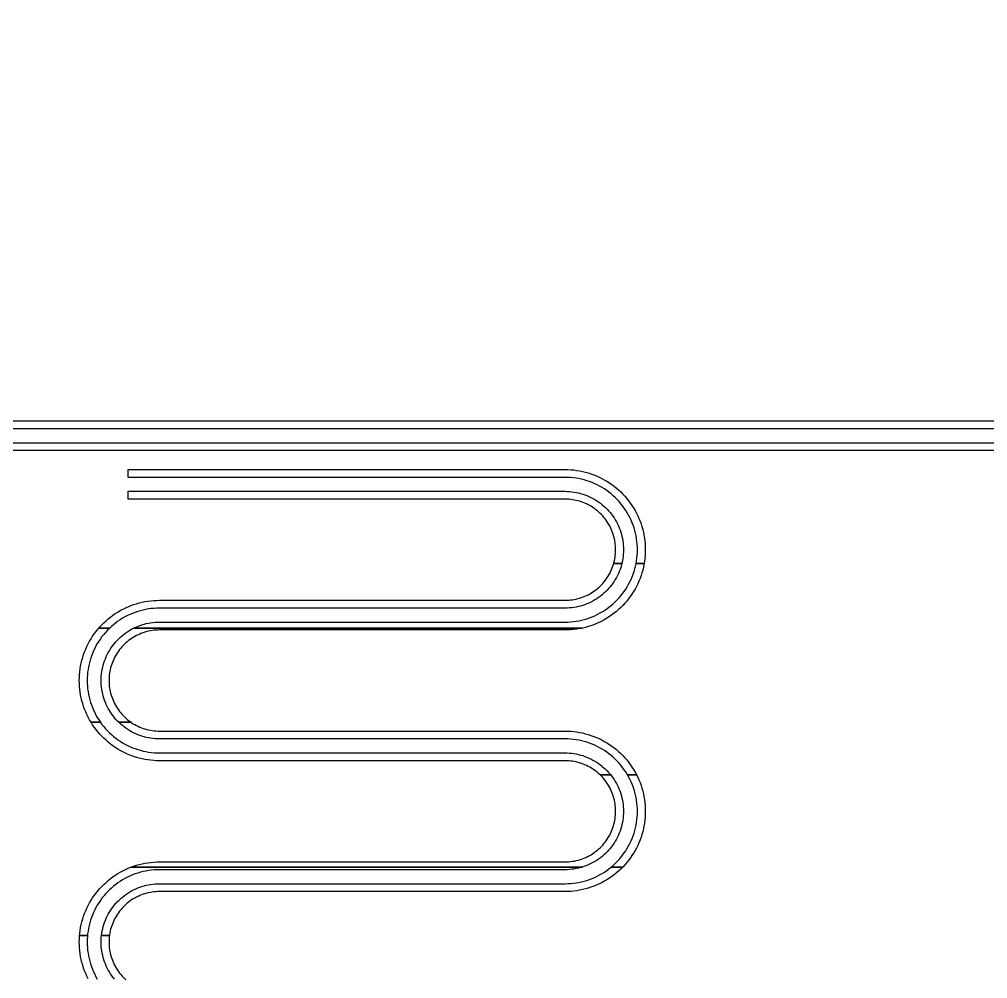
# Model space of a CAD drawing. Extents: x -4550 to 4550, y -4550 to 4550.
# Drawn here: x 2188 to 2928, y -415 to 318 of the extents above; entities that cross this region are included whole.
import ezdxf

# ---------------------------------------------------------------- set-up
doc = ezdxf.new("R2010")
doc.units = 0
doc.layers.add('L1D0', color=3, linetype='CONTINUOUS')

msp = doc.modelspace()

# ---------------------------------------------------------------- linework, layer by layer
at = {"layer": 'L1D0'}
for points in [[(-3100, 11.35), (3100, 11.35), (3200, 318.3), (3668.3, 318.3), (3668.3, -318.3), (3200, -318.3), (3100, -11.35), (-3100, -11.35)], [(-3100, -5.35), (3100, -5.35), (3200, -150), (3500, -150), (3500, 150), (3200, 150), (3100, 5.35), (-3100, 5.35)], [(2240.439, -415.252), (2239.451, -413.24), (2238.537, -411.194), (2237.698, -409.116), (2236.936, -407.009), (2236.251, -404.875), (2235.645, -402.717), (2235.118, -400.539), (2234.671, -398.343), (2234.304, -396.133), (2234.018, -393.91), (2233.814, -391.678), (2233.691, -389.441), (2233.65, -387.2), (2233.691, -384.959), (2233.814, -382.722), (2233.873, -382.079), (2239.897, -382.079), (2239.812, -382.963), (2239.691, -385.08), (2239.65, -387.2), (2239.691, -389.32), (2239.812, -391.437), (2240.015, -393.548), (2240.299, -395.649), (2240.662, -397.738), (2241.106, -399.812), (2241.629, -401.867), (2242.23, -403.9), (2242.908, -405.909), (2243.663, -407.891), (2244.493, -409.842), (2245.397, -411.76), (2246.374, -413.642), (2247.423, -415.485)], [(2260.553, -415.608), (2259.49, -414.268), (2258.479, -412.888), (2257.522, -411.47), (2256.62, -410.017), (2255.774, -408.53), (2254.986, -407.012), (2254.257, -405.465), (2253.587, -403.891), (2252.978, -402.292), (2252.431, -400.672), (2251.946, -399.031), (2251.524, -397.374), (2251.167, -395.701), (2250.873, -394.016), (2250.645, -392.321), (2250.481, -390.618), (2250.383, -388.91), (2250.35, -387.2), (2250.383, -385.49), (2250.481, -383.782), (2250.645, -382.079), (2256.697, -382.079), (2256.582, -382.973), (2256.453, -384.379), (2256.376, -385.788), (2256.35, -387.2), (2256.376, -388.612), (2256.453, -390.021), (2256.582, -391.427), (2256.762, -392.827), (2256.993, -394.22), (2257.275, -395.604), (2257.607, -396.976), (2257.989, -398.335), (2258.42, -399.679), (2258.9, -401.007), (2259.429, -402.316), (2260.004, -403.605), (2260.627, -404.872), (2261.295, -406.116), (2262.009, -407.334), (2262.766, -408.526), (2263.566, -409.689), (2264.409, -410.822), (2265.292, -411.923), (2266.215, -412.992), (2267.176, -414.026), (2268.174, -415.024), (2269.208, -415.985)]]:
    msp.add_lwpolyline(points, dxfattribs=at)
for points in [[(2659.338, -97.738), (2659.701, -95.649), (2659.985, -93.548), (2660.188, -91.437), (2660.309, -89.32), (2660.35, -87.2), (2660.309, -85.08), (2660.188, -82.963), (2659.985, -80.852), (2659.701, -78.751), (2659.338, -76.662), (2658.894, -74.588), (2658.371, -72.533), (2657.77, -70.5), (2657.092, -68.491), (2656.337, -66.509), (2655.507, -64.558), (2654.603, -62.64), (2653.626, -60.758), (2652.577, -58.915), (2651.459, -57.114), (2650.272, -55.356), (2649.019, -53.645), (2647.702, -51.984), (2646.322, -50.374), (2644.881, -48.819), (2643.381, -47.319), (2641.826, -45.878), (2640.216, -44.498), (2638.555, -43.181), (2636.844, -41.928), (2635.086, -40.741), (2633.285, -39.623), (2631.442, -38.574), (2629.56, -37.597), (2627.642, -36.693), (2625.691, -35.863), (2623.709, -35.108), (2621.7, -34.43), (2619.667, -33.829), (2617.612, -33.306), (2615.538, -32.862), (2613.449, -32.499), (2611.348, -32.215), (2609.237, -32.012), (2607.12, -31.891), (2605, -31.85), (2271, -31.85), (2271, -25.85), (2605, -25.85), (2607.241, -25.891), (2609.478, -26.014), (2611.71, -26.218), (2613.933, -26.504), (2616.143, -26.871), (2618.339, -27.318), (2620.517, -27.845), (2622.675, -28.451), (2624.809, -29.136), (2626.916, -29.898), (2628.994, -30.737), (2631.04, -31.651), (2633.052, -32.639), (2635.026, -33.7), (2636.96, -34.832), (2638.851, -36.034), (2640.697, -37.305), (2642.496, -38.642), (2644.244, -40.043), (2645.94, -41.508), (2647.581, -43.034), (2649.166, -44.619), (2650.692, -46.26), (2652.157, -47.956), (2653.558, -49.704), (2654.895, -51.503), (2656.166, -53.349), (2657.368, -55.24), (2658.5, -57.174), (2659.561, -59.148), (2660.549, -61.16), (2661.463, -63.206), (2662.302, -65.284), (2663.064, -67.391), (2663.749, -69.525), (2664.355, -71.683), (2664.882, -73.861), (2665.329, -76.057), (2665.696, -78.267), (2665.982, -80.49), (2666.186, -82.722), (2666.309, -84.959), (2666.35, -87.2), (2666.309, -89.441), (2666.186, -91.678), (2665.982, -93.91), (2665.696, -96.133), (2665.429, -97.738)], [(2642.179, -97.738), (2642.393, -96.976), (2642.725, -95.604), (2643.007, -94.22), (2643.238, -92.827), (2643.418, -91.427), (2643.547, -90.021), (2643.624, -88.612), (2643.65, -87.2), (2643.624, -85.788), (2643.547, -84.379), (2643.418, -82.973), (2643.238, -81.573), (2643.007, -80.18), (2642.725, -78.796), (2642.393, -77.424), (2642.011, -76.065), (2641.58, -74.721), (2641.1, -73.393), (2640.571, -72.084), (2639.996, -70.795), (2639.373, -69.528), (2638.705, -68.284), (2637.991, -67.066), (2637.234, -65.874), (2636.434, -64.711), (2635.591, -63.578), (2634.708, -62.477), (2633.785, -61.408), (2632.824, -60.374), (2631.826, -59.376), (2630.792, -58.415), (2629.723, -57.492), (2628.622, -56.609), (2627.489, -55.766), (2626.326, -54.966), (2625.134, -54.209), (2623.916, -53.495), (2622.672, -52.827), (2621.405, -52.204), (2620.116, -51.629), (2618.807, -51.1), (2617.479, -50.62), (2616.135, -50.189), (2614.776, -49.807), (2613.404, -49.475), (2612.02, -49.193), (2610.627, -48.962), (2609.227, -48.782), (2607.821, -48.653), (2606.412, -48.576), (2605, -48.55), (2271, -48.55), (2271, -42.55), (2605, -42.55), (2606.71, -42.583), (2608.418, -42.681), (2610.121, -42.845), (2611.816, -43.073), (2613.501, -43.367), (2615.174, -43.724), (2616.831, -44.146), (2618.472, -44.631), (2620.092, -45.178), (2621.691, -45.787), (2623.265, -46.457), (2624.812, -47.186), (2626.33, -47.974), (2627.817, -48.82), (2629.27, -49.722), (2630.688, -50.679), (2632.068, -51.69), (2633.408, -52.753), (2634.707, -53.866), (2635.962, -55.029), (2637.171, -56.238), (2638.334, -57.493), (2639.447, -58.792), (2640.51, -60.132), (2641.521, -61.512), (2642.478, -62.93), (2643.38, -64.383), (2644.226, -65.87), (2645.014, -67.388), (2645.743, -68.935), (2646.413, -70.509), (2647.022, -72.108), (2647.569, -73.728), (2648.054, -75.369), (2648.476, -77.026), (2648.833, -78.699), (2649.127, -80.384), (2649.355, -82.079), (2649.519, -83.782), (2649.617, -85.49), (2649.65, -87.2), (2649.617, -88.91), (2649.519, -90.618), (2649.355, -92.321), (2649.127, -94.016), (2648.833, -95.701), (2648.476, -97.374), (2648.383, -97.738)], [(2248.598, -147.082), (2249.308, -146.26), (2250.834, -144.619), (2252.419, -143.034), (2254.06, -141.508), (2255.756, -140.043), (2257.504, -138.642), (2259.303, -137.305), (2261.149, -136.034), (2263.04, -134.832), (2264.974, -133.7), (2266.948, -132.639), (2268.225, -132.012), (2268.96, -131.651), (2271.006, -130.737), (2273.084, -129.898), (2275.191, -129.136), (2277.325, -128.451), (2279.483, -127.845), (2281.661, -127.318), (2283.857, -126.871), (2286.067, -126.504), (2288.29, -126.218), (2290.522, -126.014), (2292.759, -125.891), (2295, -125.85), (2605, -125.85), (2606.412, -125.824), (2607.821, -125.747), (2609.227, -125.618), (2610.627, -125.438), (2612.02, -125.207), (2613.404, -124.925), (2614.776, -124.593), (2616.135, -124.211), (2617.479, -123.78), (2618.807, -123.3), (2620.116, -122.771), (2621.405, -122.196), (2622.672, -121.573), (2623.916, -120.905), (2625.134, -120.191), (2626.326, -119.434), (2627.489, -118.634), (2628.622, -117.791), (2629.723, -116.908), (2630.792, -115.985), (2631.826, -115.024), (2632.824, -114.026), (2633.785, -112.992), (2634.708, -111.923), (2635.591, -110.822), (2636.434, -109.689), (2637.234, -108.526), (2637.991, -107.334), (2638.705, -106.116), (2639.373, -104.872), (2639.996, -103.605), (2640.571, -102.316), (2641.1, -101.007), (2641.58, -99.679), (2642.011, -98.335), (2642.179, -97.738), (2648.383, -97.738), (2648.054, -99.031), (2647.569, -100.672), (2647.022, -102.292), (2646.413, -103.891), (2645.743, -105.465), (2645.014, -107.012), (2644.226, -108.53), (2643.38, -110.017), (2642.478, -111.47), (2641.521, -112.888), (2640.51, -114.268), (2639.447, -115.608), (2638.334, -116.907), (2637.171, -118.162), (2635.962, -119.371), (2634.707, -120.534), (2633.408, -121.647), (2632.068, -122.71), (2630.688, -123.721), (2629.27, -124.678), (2627.817, -125.58), (2626.33, -126.426), (2624.812, -127.214), (2623.265, -127.943), (2621.691, -128.613), (2620.092, -129.222), (2618.472, -129.769), (2616.831, -130.254), (2615.174, -130.676), (2613.501, -131.033), (2611.816, -131.327), (2610.121, -131.555), (2608.418, -131.719), (2606.71, -131.817), (2605, -131.85), (2295, -131.85), (2292.88, -131.891), (2290.763, -132.012), (2288.652, -132.215), (2286.551, -132.499), (2284.462, -132.862), (2282.388, -133.306), (2280.333, -133.829), (2278.3, -134.43), (2276.291, -135.108), (2274.309, -135.863), (2272.358, -136.693), (2270.44, -137.597), (2268.558, -138.574), (2266.715, -139.623), (2264.914, -140.741), (2263.156, -141.928), (2262.528, -142.388), (2261.445, -143.181), (2259.784, -144.498), (2258.174, -145.878), (2256.875, -147.082)], [(2275.409, -147.082), (2276.735, -146.457), (2278.309, -145.787), (2279.908, -145.178), (2281.528, -144.631), (2283.169, -144.146), (2284.826, -143.724), (2286.499, -143.367), (2288.184, -143.073), (2289.879, -142.845), (2291.582, -142.681), (2293.29, -142.583), (2295, -142.55), (2605, -142.55), (2607.12, -142.509), (2609.237, -142.388), (2611.348, -142.185), (2613.449, -141.901), (2615.538, -141.538), (2617.612, -141.094), (2619.667, -140.571), (2621.7, -139.97), (2623.709, -139.292), (2625.691, -138.537), (2627.642, -137.707), (2629.56, -136.803), (2631.442, -135.826), (2633.285, -134.777), (2635.086, -133.659), (2636.844, -132.472), (2638.555, -131.219), (2640.216, -129.902), (2641.826, -128.522), (2643.381, -127.081), (2644.881, -125.581), (2646.322, -124.026), (2647.702, -122.416), (2649.019, -120.755), (2650.272, -119.044), (2651.459, -117.286), (2652.577, -115.485), (2653.626, -113.642), (2654.603, -111.76), (2655.507, -109.842), (2656.337, -107.891), (2657.092, -105.909), (2657.77, -103.9), (2658.371, -101.867), (2658.894, -99.812), (2659.338, -97.738), (2665.429, -97.738), (2665.329, -98.343), (2664.882, -100.539), (2664.355, -102.717), (2663.749, -104.875), (2663.064, -107.009), (2662.302, -109.116), (2661.463, -111.194), (2660.549, -113.24), (2659.561, -115.252), (2658.5, -117.226), (2657.368, -119.16), (2656.166, -121.051), (2654.895, -122.897), (2653.558, -124.696), (2652.157, -126.444), (2650.692, -128.14), (2649.166, -129.781), (2647.581, -131.366), (2645.94, -132.892), (2644.244, -134.357), (2642.496, -135.758), (2640.697, -137.095), (2638.851, -138.366), (2636.96, -139.568), (2635.026, -140.7), (2633.052, -141.761), (2631.04, -142.749), (2628.994, -143.663), (2626.916, -144.502), (2624.809, -145.264), (2622.675, -145.949), (2620.517, -146.555), (2618.339, -147.082)], [(2242.632, -219.16), (2241.5, -217.226), (2240.439, -215.252), (2239.451, -213.24), (2238.537, -211.194), (2237.698, -209.116), (2236.936, -207.009), (2236.251, -204.875), (2235.645, -202.717), (2235.118, -200.539), (2234.671, -198.343), (2234.304, -196.133), (2234.018, -193.91), (2233.814, -191.678), (2233.691, -189.441), (2233.65, -187.2), (2233.691, -184.959), (2233.814, -182.722), (2234.018, -180.49), (2234.304, -178.267), (2234.671, -176.057), (2235.118, -173.861), (2235.645, -171.683), (2236.251, -169.525), (2236.936, -167.391), (2237.698, -165.284), (2238.537, -163.206), (2239.451, -161.16), (2240.439, -159.148), (2241.5, -157.174), (2242.632, -155.24), (2243.834, -153.349), (2245.105, -151.503), (2246.442, -149.704), (2247.843, -147.956), (2248.598, -147.082), (2256.875, -147.082), (2256.619, -147.319), (2255.119, -148.819), (2253.678, -150.374), (2252.298, -151.984), (2250.981, -153.645), (2249.728, -155.356), (2248.541, -157.114), (2247.423, -158.915), (2246.374, -160.758), (2245.397, -162.64), (2244.493, -164.558), (2243.663, -166.509), (2242.908, -168.491), (2242.23, -170.5), (2241.629, -172.533), (2241.106, -174.588), (2240.662, -176.662), (2240.299, -178.751), (2240.015, -180.852), (2239.812, -182.963), (2239.691, -185.08), (2239.65, -187.2), (2239.691, -189.32), (2239.812, -191.437), (2240.015, -193.548), (2240.299, -195.649), (2240.662, -197.738), (2241.106, -199.812), (2241.629, -201.867), (2242.23, -203.9), (2242.908, -205.909), (2243.663, -207.891), (2244.493, -209.842), (2245.397, -211.76), (2246.374, -213.642), (2247.423, -215.485), (2248.541, -217.286), (2249.728, -219.044), (2249.813, -219.16)], [(2263.827, -219.16), (2262.829, -218.162), (2261.666, -216.907), (2260.553, -215.608), (2259.49, -214.268), (2258.479, -212.888), (2257.522, -211.47), (2256.62, -210.017), (2255.774, -208.53), (2254.986, -207.012), (2254.257, -205.465), (2253.587, -203.891), (2252.978, -202.292), (2252.431, -200.672), (2251.946, -199.031), (2251.524, -197.374), (2251.167, -195.701), (2250.873, -194.016), (2250.645, -192.321), (2250.481, -190.618), (2250.383, -188.91), (2250.35, -187.2), (2250.383, -185.49), (2250.481, -183.782), (2250.645, -182.079), (2250.873, -180.384), (2251.167, -178.699), (2251.524, -177.026), (2251.946, -175.369), (2252.431, -173.728), (2252.978, -172.108), (2253.587, -170.509), (2254.257, -168.935), (2254.986, -167.388), (2255.774, -165.87), (2256.62, -164.383), (2257.522, -162.93), (2258.479, -161.512), (2259.49, -160.132), (2260.553, -158.792), (2261.666, -157.493), (2262.829, -156.238), (2264.038, -155.029), (2265.293, -153.866), (2266.592, -152.753), (2267.932, -151.69), (2269.312, -150.679), (2270.73, -149.722), (2272.183, -148.82), (2273.67, -147.974), (2275.188, -147.186), (2275.409, -147.082), (2618.339, -147.082), (2616.143, -147.529), (2613.933, -147.896), (2611.71, -148.182), (2609.478, -148.386), (2607.241, -148.509), (2605, -148.55), (2295, -148.55), (2293.588, -148.576), (2292.179, -148.653), (2290.773, -148.782), (2289.373, -148.962), (2287.98, -149.193), (2286.596, -149.475), (2285.224, -149.807), (2283.865, -150.189), (2282.521, -150.62), (2281.193, -151.1), (2279.884, -151.629), (2278.595, -152.204), (2277.328, -152.827), (2276.084, -153.495), (2274.866, -154.209), (2273.674, -154.966), (2272.511, -155.766), (2271.378, -156.609), (2270.277, -157.492), (2269.208, -158.415), (2268.174, -159.376), (2267.176, -160.374), (2266.215, -161.408), (2265.292, -162.477), (2264.409, -163.578), (2263.566, -164.711), (2262.766, -165.874), (2262.009, -167.066), (2261.295, -168.284), (2260.627, -169.528), (2260.004, -170.795), (2259.429, -172.084), (2258.9, -173.393), (2258.42, -174.721), (2257.989, -176.065), (2257.607, -177.424), (2257.275, -178.796), (2256.993, -180.18), (2256.762, -181.573), (2256.582, -182.973), (2256.453, -184.379), (2256.376, -185.788), (2256.35, -187.2), (2256.376, -188.612), (2256.453, -190.021), (2256.582, -191.427), (2256.762, -192.827), (2256.993, -194.22), (2257.275, -195.604), (2257.607, -196.976), (2257.989, -198.335), (2258.42, -199.679), (2258.9, -201.007), (2259.429, -202.316), (2260.004, -203.605), (2260.627, -204.872), (2261.295, -206.116), (2262.009, -207.334), (2262.766, -208.526), (2263.566, -209.689), (2264.409, -210.822), (2265.292, -211.923), (2266.215, -212.992), (2267.176, -214.026), (2268.174, -215.024), (2269.208, -215.985), (2270.277, -216.908), (2271.378, -217.791), (2272.511, -218.634), (2273.276, -219.16)], [(2631.826, -259.376), (2630.792, -258.415), (2629.723, -257.492), (2628.622, -256.609), (2627.489, -255.766), (2626.326, -254.966), (2625.134, -254.209), (2623.916, -253.495), (2622.672, -252.827), (2621.405, -252.204), (2620.116, -251.629), (2618.807, -251.1), (2617.479, -250.62), (2616.135, -250.189), (2614.776, -249.807), (2613.404, -249.475), (2612.02, -249.193), (2610.627, -248.962), (2609.227, -248.782), (2607.821, -248.653), (2606.412, -248.576), (2605, -248.55), (2295, -248.55), (2292.759, -248.509), (2290.522, -248.386), (2288.29, -248.182), (2286.067, -247.896), (2283.857, -247.529), (2281.661, -247.082), (2279.483, -246.555), (2277.325, -245.949), (2275.191, -245.264), (2273.084, -244.502), (2271.006, -243.663), (2268.96, -242.749), (2266.948, -241.761), (2264.974, -240.7), (2263.04, -239.568), (2261.149, -238.366), (2259.303, -237.095), (2257.504, -235.758), (2255.756, -234.357), (2254.06, -232.892), (2252.419, -231.366), (2250.834, -229.781), (2249.308, -228.14), (2247.843, -226.444), (2246.442, -224.696), (2245.105, -222.897), (2243.834, -221.051), (2242.632, -219.16), (2249.813, -219.16), (2250.981, -220.755), (2252.298, -222.416), (2253.678, -224.026), (2255.119, -225.581), (2256.619, -227.081), (2258.174, -228.522), (2259.784, -229.902), (2261.445, -231.219), (2263.156, -232.472), (2264.914, -233.659), (2266.715, -234.777), (2268.558, -235.826), (2270.44, -236.803), (2272.358, -237.707), (2274.309, -238.537), (2276.291, -239.292), (2278.3, -239.97), (2280.333, -240.571), (2282.388, -241.094), (2284.462, -241.538), (2286.551, -241.901), (2288.652, -242.185), (2290.763, -242.388), (2292.88, -242.509), (2295, -242.55), (2605, -242.55), (2606.71, -242.583), (2608.418, -242.681), (2610.121, -242.845), (2611.816, -243.073), (2613.501, -243.367), (2615.174, -243.724), (2616.831, -244.146), (2618.472, -244.631), (2620.092, -245.178), (2621.691, -245.787), (2623.265, -246.457), (2624.812, -247.186), (2626.33, -247.974), (2627.817, -248.82), (2629.27, -249.722), (2630.688, -250.679), (2632.068, -251.69), (2633.408, -252.753), (2633.494, -252.827), (2634.707, -253.866), (2635.962, -255.029), (2637.171, -256.238), (2638.334, -257.493), (2639.447, -258.792), (2639.91, -259.376)], [(2652.839, -259.376), (2652.577, -258.915), (2651.459, -257.114), (2650.272, -255.356), (2649.019, -253.645), (2647.702, -251.984), (2646.322, -250.374), (2644.881, -248.819), (2643.381, -247.319), (2642.451, -246.457), (2641.826, -245.878), (2640.216, -244.498), (2638.555, -243.181), (2636.844, -241.928), (2635.086, -240.741), (2633.285, -239.623), (2631.442, -238.574), (2629.56, -237.597), (2627.642, -236.693), (2625.691, -235.863), (2623.709, -235.108), (2621.7, -234.43), (2619.667, -233.829), (2617.612, -233.306), (2615.538, -232.862), (2613.449, -232.499), (2611.348, -232.215), (2609.237, -232.012), (2607.12, -231.891), (2605, -231.85), (2295, -231.85), (2293.29, -231.817), (2291.582, -231.719), (2289.879, -231.555), (2288.184, -231.327), (2286.499, -231.033), (2284.826, -230.676), (2283.169, -230.254), (2281.528, -229.769), (2279.908, -229.222), (2278.309, -228.613), (2276.735, -227.943), (2275.188, -227.214), (2273.67, -226.426), (2272.183, -225.58), (2270.73, -224.678), (2269.312, -223.721), (2267.932, -222.71), (2266.592, -221.647), (2265.293, -220.534), (2264.038, -219.371), (2263.827, -219.16), (2273.276, -219.16), (2273.674, -219.434), (2274.866, -220.191), (2276.084, -220.905), (2277.328, -221.573), (2278.595, -222.196), (2279.884, -222.771), (2281.193, -223.3), (2282.521, -223.78), (2283.865, -224.211), (2285.224, -224.593), (2286.596, -224.925), (2287.98, -225.207), (2289.373, -225.438), (2290.773, -225.618), (2292.179, -225.747), (2293.588, -225.824), (2295, -225.85), (2605, -225.85), (2607.241, -225.891), (2609.478, -226.014), (2611.71, -226.218), (2613.933, -226.504), (2616.143, -226.871), (2618.339, -227.318), (2620.517, -227.845), (2622.675, -228.451), (2624.809, -229.136), (2626.916, -229.898), (2628.994, -230.737), (2631.04, -231.651), (2633.052, -232.639), (2635.026, -233.7), (2636.96, -234.832), (2638.851, -236.034), (2640.697, -237.305), (2642.496, -238.642), (2644.244, -240.043), (2645.94, -241.508), (2647.581, -243.034), (2649.166, -244.619), (2650.692, -246.26), (2652.157, -247.956), (2653.558, -249.704), (2654.895, -251.503), (2656.166, -253.349), (2657.368, -255.24), (2658.5, -257.174), (2659.561, -259.148), (2659.673, -259.376)], [(2273.074, -329.902), (2273.084, -329.898), (2275.191, -329.136), (2277.325, -328.451), (2279.483, -327.845), (2281.661, -327.318), (2283.857, -326.871), (2286.067, -326.504), (2288.29, -326.218), (2290.522, -326.014), (2292.759, -325.891), (2295, -325.85), (2605, -325.85), (2606.412, -325.824), (2607.821, -325.747), (2609.227, -325.618), (2610.627, -325.438), (2612.02, -325.207), (2613.404, -324.925), (2614.776, -324.593), (2616.135, -324.211), (2617.479, -323.78), (2618.807, -323.3), (2620.116, -322.771), (2621.405, -322.196), (2622.672, -321.573), (2623.916, -320.905), (2625.134, -320.191), (2626.326, -319.434), (2627.489, -318.634), (2628.622, -317.791), (2629.723, -316.908), (2630.792, -315.985), (2631.826, -315.024), (2632.824, -314.026), (2633.785, -312.992), (2634.708, -311.923), (2635.591, -310.822), (2636.434, -309.689), (2637.234, -308.526), (2637.991, -307.334), (2638.705, -306.116), (2639.373, -304.872), (2639.996, -303.605), (2640.571, -302.316), (2641.1, -301.007), (2641.58, -299.679), (2642.011, -298.335), (2642.393, -296.976), (2642.725, -295.604), (2643.007, -294.22), (2643.238, -292.827), (2643.418, -291.427), (2643.547, -290.021), (2643.624, -288.612), (2643.65, -287.2), (2643.624, -285.788), (2643.547, -284.379), (2643.418, -282.973), (2643.238, -281.573), (2643.007, -280.18), (2642.725, -278.796), (2642.393, -277.424), (2642.011, -276.065), (2641.58, -274.721), (2641.1, -273.393), (2640.571, -272.084), (2639.996, -270.795), (2639.373, -269.528), (2638.705, -268.284), (2637.991, -267.066), (2637.234, -265.874), (2636.434, -264.711), (2635.591, -263.578), (2634.708, -262.477), (2633.785, -261.408), (2632.824, -260.374), (2631.826, -259.376), (2639.91, -259.376), (2640.51, -260.132), (2641.521, -261.512), (2642.478, -262.93), (2643.38, -264.383), (2644.226, -265.87), (2645.014, -267.388), (2645.743, -268.935), (2646.413, -270.509), (2647.022, -272.108), (2647.569, -273.728), (2648.054, -275.369), (2648.476, -277.026), (2648.833, -278.699), (2649.127, -280.384), (2649.355, -282.079), (2649.519, -283.782), (2649.617, -285.49), (2649.65, -287.2), (2649.617, -288.91), (2649.519, -290.618), (2649.355, -292.321), (2649.127, -294.016), (2648.833, -295.701), (2648.476, -297.374), (2648.054, -299.031), (2647.569, -300.672), (2647.022, -302.292), (2646.413, -303.891), (2645.743, -305.465), (2645.014, -307.012), (2644.226, -308.53), (2643.38, -310.017), (2642.478, -311.47), (2641.521, -312.888), (2640.51, -314.268), (2639.447, -315.608), (2638.334, -316.907), (2637.171, -318.162), (2635.962, -319.371), (2634.707, -320.534), (2633.408, -321.647), (2632.068, -322.71), (2630.688, -323.721), (2629.27, -324.678), (2627.817, -325.58), (2626.33, -326.426), (2624.812, -327.214), (2623.265, -327.943), (2621.691, -328.613), (2620.092, -329.222), (2618.472, -329.769), (2618.022, -329.902)], [(2640.216, -329.902), (2641.826, -328.522), (2643.381, -327.081), (2644.881, -325.581), (2646.322, -324.026), (2647.702, -322.416), (2649.019, -320.755), (2650.272, -319.044), (2651.459, -317.286), (2652.577, -315.485), (2653.626, -313.642), (2654.603, -311.76), (2655.507, -309.842), (2656.337, -307.891), (2657.092, -305.909), (2657.77, -303.9), (2658.371, -301.867), (2658.894, -299.812), (2659.338, -297.738), (2659.701, -295.649), (2659.985, -293.548), (2660.188, -291.437), (2660.309, -289.32), (2660.35, -287.2), (2660.309, -285.08), (2660.188, -282.963), (2659.985, -280.852), (2659.701, -278.751), (2659.338, -276.662), (2658.894, -274.588), (2658.371, -272.533), (2657.77, -270.5), (2657.092, -268.491), (2656.337, -266.509), (2655.507, -264.558), (2654.603, -262.64), (2653.626, -260.758), (2652.839, -259.376), (2659.673, -259.376), (2660.549, -261.16), (2661.463, -263.206), (2662.302, -265.284), (2663.064, -267.391), (2663.749, -269.525), (2664.355, -271.683), (2664.882, -273.861), (2665.329, -276.057), (2665.696, -278.267), (2665.982, -280.49), (2666.186, -282.722), (2666.309, -284.959), (2666.35, -287.2), (2666.309, -289.441), (2666.186, -291.678), (2665.982, -293.91), (2665.696, -296.133), (2665.329, -298.343), (2664.882, -300.539), (2664.355, -302.717), (2663.749, -304.875), (2663.064, -307.009), (2662.302, -309.116), (2661.463, -311.194), (2660.549, -313.24), (2659.561, -315.252), (2658.5, -317.226), (2657.368, -319.16), (2656.166, -321.051), (2654.895, -322.897), (2653.558, -324.696), (2652.157, -326.444), (2650.692, -328.14), (2649.166, -329.781), (2649.045, -329.902)], [(2233.873, -382.079), (2234.018, -380.49), (2234.304, -378.267), (2234.671, -376.057), (2235.118, -373.861), (2235.645, -371.683), (2236.251, -369.525), (2236.936, -367.391), (2237.698, -365.284), (2238.537, -363.206), (2239.451, -361.16), (2240.439, -359.148), (2241.5, -357.174), (2242.632, -355.24), (2243.834, -353.349), (2245.105, -351.503), (2246.442, -349.704), (2247.843, -347.956), (2249.308, -346.26), (2250.834, -344.619), (2252.419, -343.034), (2254.06, -341.508), (2255.756, -340.043), (2257.504, -338.642), (2259.303, -337.305), (2261.149, -336.034), (2263.04, -334.832), (2264.974, -333.7), (2266.948, -332.639), (2268.96, -331.651), (2271.006, -330.737), (2273.074, -329.902), (2618.022, -329.902), (2616.831, -330.254), (2615.174, -330.676), (2613.501, -331.033), (2611.816, -331.327), (2610.121, -331.555), (2608.418, -331.719), (2606.71, -331.817), (2605, -331.85), (2295, -331.85), (2292.88, -331.891), (2290.763, -332.012), (2288.652, -332.215), (2286.551, -332.499), (2284.462, -332.862), (2282.388, -333.306), (2280.333, -333.829), (2278.3, -334.43), (2276.291, -335.108), (2274.309, -335.863), (2272.358, -336.693), (2270.44, -337.597), (2268.558, -338.574), (2266.715, -339.623), (2264.914, -340.741), (2263.156, -341.928), (2261.445, -343.181), (2259.784, -344.498), (2258.174, -345.878), (2256.619, -347.319), (2255.119, -348.819), (2253.678, -350.374), (2252.71, -351.503), (2252.298, -351.984), (2250.981, -353.645), (2249.728, -355.356), (2248.541, -357.114), (2247.423, -358.915), (2246.374, -360.758), (2245.397, -362.64), (2244.493, -364.558), (2243.663, -366.509), (2242.908, -368.491), (2242.23, -370.5), (2241.629, -372.533), (2241.106, -374.588), (2240.662, -376.662), (2240.299, -378.751), (2240.015, -380.852), (2239.897, -382.079)], [(2250.645, -382.079), (2250.873, -380.384), (2251.167, -378.699), (2251.524, -377.026), (2251.946, -375.369), (2252.431, -373.728), (2252.978, -372.108), (2253.587, -370.509), (2254.257, -368.935), (2254.986, -367.388), (2255.774, -365.87), (2256.62, -364.383), (2257.522, -362.93), (2258.479, -361.512), (2259.49, -360.132), (2260.553, -358.792), (2261.666, -357.493), (2262.017, -357.114), (2262.829, -356.238), (2264.038, -355.029), (2265.293, -353.866), (2266.592, -352.753), (2267.932, -351.69), (2269.312, -350.679), (2270.73, -349.722), (2272.183, -348.82), (2273.67, -347.974), (2275.188, -347.186), (2276.735, -346.457), (2278.309, -345.787), (2279.908, -345.178), (2281.528, -344.631), (2283.169, -344.146), (2284.826, -343.724), (2286.499, -343.367), (2288.184, -343.073), (2289.879, -342.845), (2291.582, -342.681), (2293.29, -342.583), (2295, -342.55), (2605, -342.55), (2607.12, -342.509), (2609.237, -342.388), (2611.348, -342.185), (2613.449, -341.901), (2615.538, -341.538), (2617.612, -341.094), (2619.667, -340.571), (2621.7, -339.97), (2623.709, -339.292), (2625.691, -338.537), (2627.642, -337.707), (2629.56, -336.803), (2631.442, -335.826), (2633.285, -334.777), (2635.086, -333.659), (2636.844, -332.472), (2638.555, -331.219), (2640.216, -329.902), (2649.045, -329.902), (2647.581, -331.366), (2645.94, -332.892), (2644.244, -334.357), (2642.496, -335.758), (2640.697, -337.095), (2638.851, -338.366), (2636.96, -339.568), (2635.026, -340.7), (2633.052, -341.761), (2631.04, -342.749), (2628.994, -343.663), (2626.916, -344.502), (2624.809, -345.264), (2622.675, -345.949), (2620.517, -346.555), (2618.339, -347.082), (2616.143, -347.529), (2613.933, -347.896), (2611.71, -348.182), (2609.478, -348.386), (2607.241, -348.509), (2605, -348.55), (2295, -348.55), (2293.588, -348.576), (2292.179, -348.653), (2290.773, -348.782), (2289.373, -348.962), (2287.98, -349.193), (2286.596, -349.475), (2285.224, -349.807), (2283.865, -350.189), (2282.521, -350.62), (2281.193, -351.1), (2279.884, -351.629), (2278.595, -352.204), (2277.328, -352.827), (2276.084, -353.495), (2274.866, -354.209), (2273.674, -354.966), (2272.511, -355.766), (2271.378, -356.609), (2270.277, -357.492), (2269.208, -358.415), (2268.174, -359.376), (2267.176, -360.374), (2266.215, -361.408), (2265.292, -362.477), (2264.409, -363.578), (2263.566, -364.711), (2262.766, -365.874), (2262.009, -367.066), (2261.295, -368.284), (2260.627, -369.528), (2260.004, -370.795), (2259.429, -372.084), (2258.9, -373.393), (2258.42, -374.721), (2257.989, -376.065), (2257.607, -377.424), (2257.275, -378.796), (2256.993, -380.18), (2256.762, -381.573), (2256.697, -382.079)]]:
    msp.add_lwpolyline(points, close=True, dxfattribs=at)

doc.saveas('drawing.dxf')
